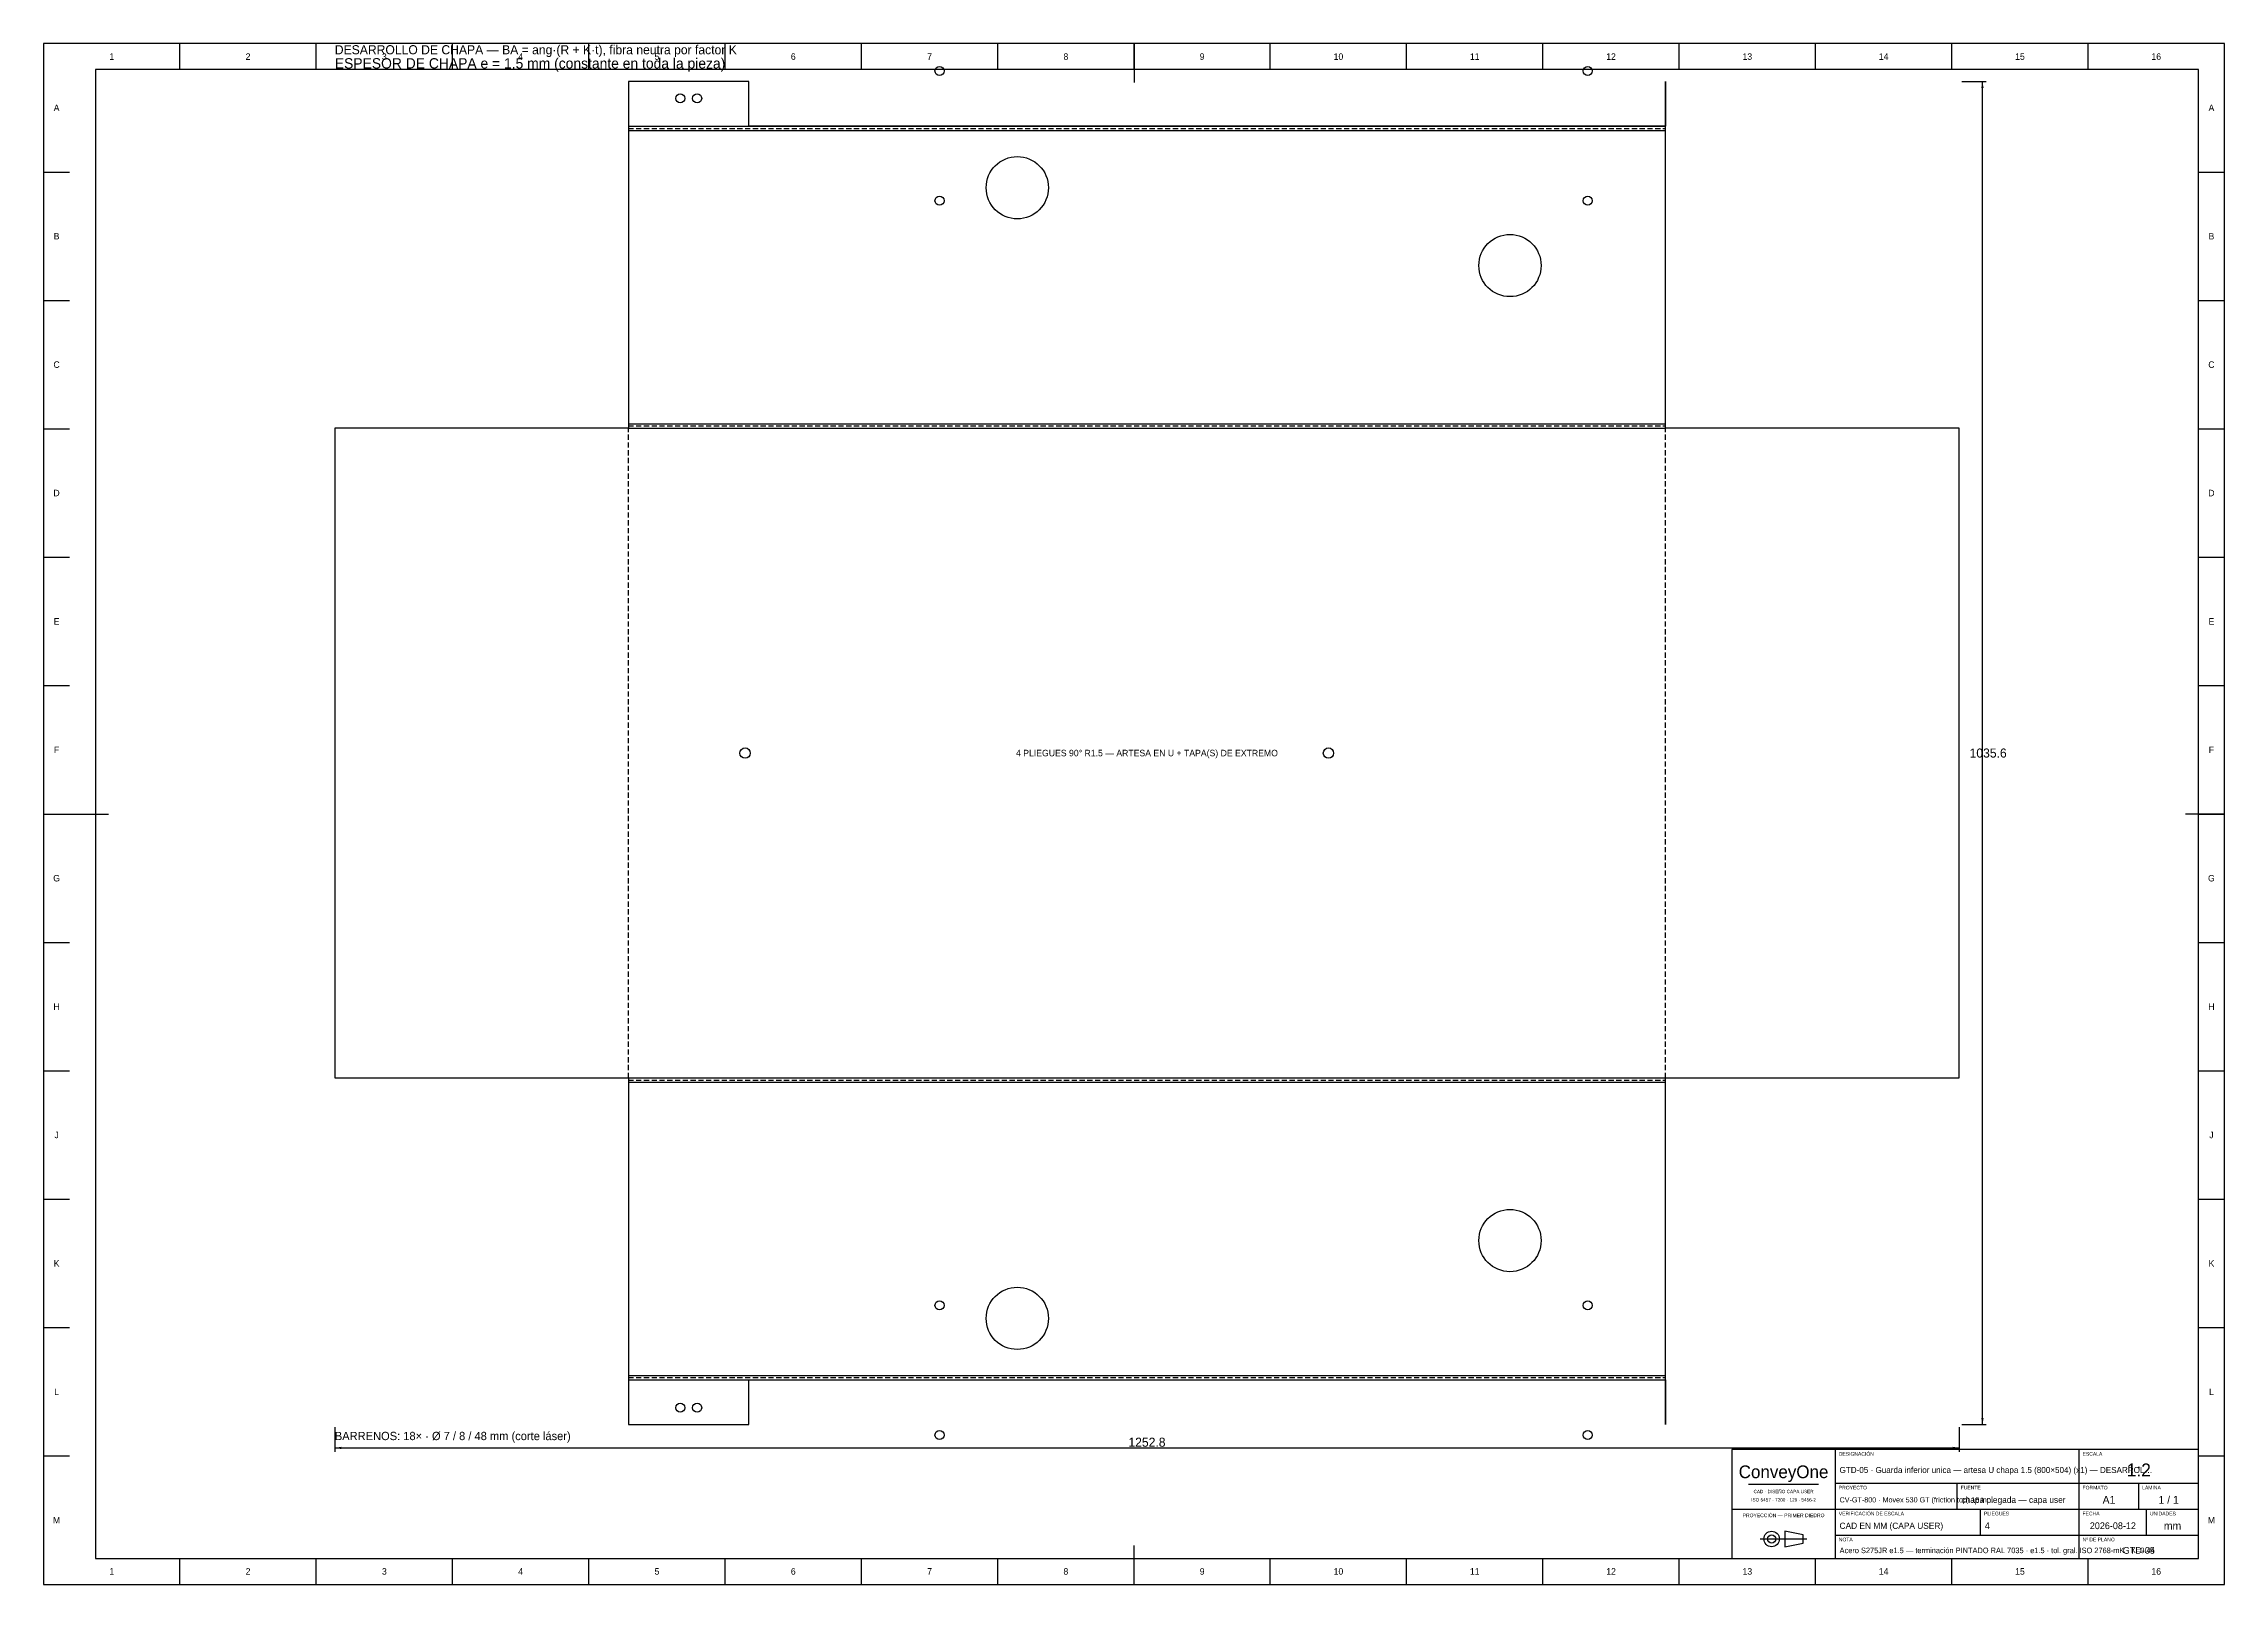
# Model space of a CAD drawing. Extents: x 0 to 1682, y 0 to 1188.
import ezdxf
from ezdxf.enums import TextEntityAlignment as Align

# ---------------------------------------------------------------- set-up
doc = ezdxf.new("R2010")
doc.units = 0
doc.linetypes.add('DASHED', pattern=[6, 4, -2])
for name, color, linetype in [('COTAS', 7, 'CONTINUOUS'), ('FINA', 7, 'CONTINUOUS'), ('NORMA', 7, 'CONTINUOUS'), ('PLIEGUE', 1, 'DASHED'), ('TEXTO', 7, 'CONTINUOUS'), ('VISIBLE', 7, 'CONTINUOUS')]:
    doc.layers.add(name, color=color, linetype=linetype)

msp = doc.modelspace()

# ---------------------------------------------------------------- linework, layer by layer
at = {"layer": 'COTAS'}
for p, q in [((1479.39, 1158.785), (1498.39, 1158.785)), ((1495.39, 123.215), (1495.39, 1158.785)), ((224.61, 121.215), (224.61, 102.215)), ((1477.39, 121.215), (1477.39, 102.215)), ((1479.39, 123.215), (1498.39, 123.215)), ((224.61, 105.215), (1477.39, 105.215))]:
    msp.add_line(p, q, dxfattribs=at)
for points in [[(1495.39, 1158.785), (1496.29, 1153.785), (1494.49, 1153.785)], [(1495.39, 123.215), (1496.29, 128.215), (1494.49, 128.215)], [(224.61, 105.215), (229.61, 106.115), (229.61, 104.315)], [(1477.39, 105.215), (1472.39, 106.115), (1472.39, 104.315)]]:
    msp.add_solid(points, dxfattribs=at)
at = {"layer": 'FINA'}
for p, q in [((1682, 1188), (0, 1188)), ((0, 1188), (0, 0)), ((105.125, 1168), (105.125, 1188)), ((210.25, 1168), (210.25, 1188)), ((315.375, 1168), (315.375, 1188)), ((420.5, 1168), (420.5, 1188)), ((525.625, 1168), (525.625, 1188)), ((630.75, 1168), (630.75, 1188)), ((735.875, 1168), (735.875, 1188)), ((841, 1168), (841, 1188)), ((946.125, 1168), (946.125, 1188)), ((1051.25, 1168), (1051.25, 1188)), ((1156.375, 1168), (1156.375, 1188)), ((1261.5, 1168), (1261.5, 1188)), ((1366.625, 1168), (1366.625, 1188)), ((1471.75, 1168), (1471.75, 1188)), ((1576.875, 1168), (1576.875, 1188)), ((1682, 0), (1682, 1188)), ((451, 1124.285), (1251, 1124.285)), ((451, 1120.895), (1251, 1120.895)), ((0, 1089), (20, 1089)), ((1662, 1089), (1682, 1089)), ((0, 990), (20, 990)), ((1662, 990), (1682, 990)), ((451, 894.895), (1251, 894.895)), ((451, 891.505), (1251, 891.505)), ((0, 891), (20, 891)), ((1662, 891), (1682, 891)), ((0, 792), (20, 792)), ((1662, 792), (1682, 792)), ((0, 693), (20, 693)), ((1662, 693), (1682, 693)), ((0, 594), (20, 594)), ((1662, 594), (1682, 594)), ((0, 495), (20, 495)), ((1662, 495), (1682, 495)), ((0, 396), (20, 396)), ((451, 390.505), (1251, 390.505)), ((451, 387.105), (1251, 387.105)), ((1662, 396), (1682, 396)), ((0, 297), (20, 297)), ((1662, 297), (1682, 297)), ((0, 198), (20, 198)), ((1662, 198), (1682, 198)), ((451, 161.105), (1251, 161.105)), ((451, 157.715), (1251, 157.715)), ((0, 99), (20, 99)), ((1662, 99), (1682, 99)), ((1315, 77.2), (1369, 77.2)), ((1382, 78), (1570, 78)), ((1476, 58), (1476, 78)), ((1570, 78), (1662, 78)), ((1616, 58), (1616, 78)), ((1302, 58), (1382, 58)), ((1382, 58), (1570, 58)), ((1494, 38), (1494, 58)), ((1570, 58), (1662, 58)), ((1622, 38), (1622, 58)), ((1324.06, 35), (1359.94, 35)), ((1382, 38), (1570, 38)), ((1570, 38), (1662, 38)), ((105.125, 0), (105.125, 20)), ((210.25, 0), (210.25, 20)), ((315.375, 0), (315.375, 20)), ((420.5, 0), (420.5, 20)), ((525.625, 0), (525.625, 20)), ((630.75, 0), (630.75, 20)), ((735.875, 0), (735.875, 20)), ((841, 0), (841, 20)), ((946.125, 0), (946.125, 20)), ((1051.25, 0), (1051.25, 20)), ((1156.375, 0), (1156.375, 20)), ((1261.5, 0), (1261.5, 20)), ((1366.625, 0), (1366.625, 20)), ((1471.75, 0), (1471.75, 20)), ((1576.875, 0), (1576.875, 20)), ((0, 0), (1682, 0))]:
    msp.add_line(p, q, dxfattribs=at)
at = {"layer": 'NORMA'}
for p, q in [((841, 1188), (841, 1158)), ((1662, 1168), (40, 1168)), ((40, 1168), (40, 20)), ((1662, 20), (1662, 1168)), ((0, 594), (50, 594)), ((1682, 594), (1652, 594)), ((1662, 104), (1302, 104)), ((1302, 104), (1302, 20)), ((1382, 20), (1382, 104)), ((1570, 20), (1570, 104)), ((1662, 20), (1662, 104)), ((40, 20), (1662, 20)), ((841, 0), (841, 30)), ((1302, 20), (1662, 20))]:
    msp.add_line(p, q, dxfattribs=at)
at = {"layer": 'PLIEGUE'}
for p, q in [((451, 1122.595), (1251, 1122.595)), ((451, 893.195), (1251, 893.195)), ((451, 390.505), (451, 891.505)), ((1251, 390.505), (1251, 891.505)), ((451, 388.805), (1251, 388.805)), ((451, 159.415), (1251, 159.415))]:
    msp.add_line(p, q, dxfattribs=at)
at = {"layer": 'TEXTO'}
for p, q in [((1357.18, 38.22), (1342.92, 40.98)), ((1342.92, 40.98), (1342.92, 29.02)), ((1357.18, 31.78), (1357.18, 38.22)), ((1342.92, 29.02), (1357.18, 31.78))]:
    msp.add_line(p, q, dxfattribs=at)
for radius in [5.98, 3.22]:
    msp.add_circle((1332.8, 35), radius, dxfattribs=at)
at = {"layer": 'VISIBLE'}
for p, q in [((544.05, 1158.785), (451, 1158.785)), ((451, 1158.785), (451, 891.505)), ((544.05, 1124.285), (544.05, 1158.785)), ((1251, 891.505), (1251, 1158.785)), ((1251, 1158.785), (1251, 1124.285)), ((1251, 1124.285), (544.05, 1124.285)), ((451, 891.505), (224.61, 891.505)), ((224.61, 891.505), (224.61, 390.505)), ((1477.39, 891.505), (1251, 891.505)), ((1477.39, 390.505), (1477.39, 891.505)), ((224.61, 390.505), (451, 390.505)), ((451, 390.505), (451, 123.215)), ((1251, 123.215), (1251, 390.505)), ((1251, 390.505), (1477.39, 390.505)), ((544.05, 123.215), (544.05, 157.715)), ((544.05, 157.715), (1251, 157.715)), ((1251, 157.715), (1251, 123.215)), ((451, 123.215), (544.05, 123.215))]:
    msp.add_line(p, q, dxfattribs=at)
for centre, radius in [((691, 1166.895), 3.5), ((1191, 1166.895), 3.5), ((491, 1145.785), 3.5), ((504.05, 1145.785), 3.5), ((751, 1076.895), 24), ((691, 1066.895), 3.5), ((1191, 1066.895), 3.5), ((1131, 1016.895), 24), ((541, 641.005), 4), ((991, 641.005), 4), ((1131, 265.105), 24), ((751, 205.105), 24), ((691, 215.105), 3.5), ((1191, 215.105), 3.5), ((491, 136.215), 3.5), ((504.05, 136.215), 3.5), ((691, 115.105), 3.5), ((1191, 115.105), 3.5)]:
    msp.add_circle(centre, radius, dxfattribs=at)

# ---------------------------------------------------------------- texts
at = {"layer": 'COTAS'}
for s, p in [('1035.6', (1499.79, 641)), ('1252.8', (851, 109.615))]:
    msp.add_text(s, height=7, dxfattribs=at).set_placement(p, align=Align.MIDDLE_CENTER)
at = {"layer": 'TEXTO'}
for s, height, p in [('1', 5, (52.5625, 1178)), ('2', 5, (157.6875, 1178)), ('3', 5, (262.8125, 1178)), ('4', 5, (367.9375, 1178)), ('5', 5, (473.0625, 1178)), ('6', 5, (578.1875, 1178)), ('7', 5, (683.3125, 1178)), ('8', 5, (788.4375, 1178)), ('9', 5, (893.5625, 1178)), ('10', 5, (998.6875, 1178)), ('11', 5, (1103.8125, 1178)), ('12', 5, (1208.9375, 1178)), ('13', 5, (1314.0625, 1178)), ('14', 5, (1419.1875, 1178)), ('15', 5, (1524.3125, 1178)), ('16', 5, (1629.4375, 1178)), ('A', 5, (10, 1138.5)), ('A', 5, (1672, 1138.5)), ('B', 5, (10, 1039.5)), ('B', 5, (1672, 1039.5)), ('C', 5, (10, 940.5)), ('C', 5, (1672, 940.5)), ('D', 5, (10, 841.5)), ('D', 5, (1672, 841.5)), ('E', 5, (10, 742.5)), ('E', 5, (1672, 742.5)), ('F', 5, (10, 643.5)), ('4 PLIEGUES 90° R1.5 — ARTESA EN U + TAPA(S) DE EXTREMO', 5, (851, 641.005)), ('F', 5, (1672, 643.5)), ('G', 5, (10, 544.5)), ('G', 5, (1672, 544.5)), ('H', 5, (10, 445.5)), ('H', 5, (1672, 445.5)), ('J', 5, (10, 346.5)), ('J', 5, (1672, 346.5)), ('K', 5, (10, 247.5)), ('K', 5, (1672, 247.5)), ('L', 5, (10, 148.5)), ('L', 5, (1672, 148.5)), ('ConveyOne', 9.8, (1342, 86.8)), ('1:2', 10, (1616, 88.2)), ('CAD · DISEÑO CAPA USER', 2.6, (1342, 71.6)), ('A1', 6, (1593, 65.2)), ('1 / 1', 6, (1639, 65.2)), ('M', 5, (10, 49.5)), ('PROYECCIÓN — PRIMER DIEDRO', 2.8, (1342, 53.2)), ('ISO 5457 · 7200 · 129 · 5456-2', 2.6, (1342, 65.2)), ('M', 5, (1672, 49.5)), ('2026-08-12', 5.2, (1596, 45.2)), ('mm', 6, (1642, 45.2)), ('GTD-05', 5.2, (1616, 26.2)), ('1', 5, (52.5625, 10)), ('2', 5, (157.6875, 10)), ('3', 5, (262.8125, 10)), ('4', 5, (367.9375, 10)), ('5', 5, (473.0625, 10)), ('6', 5, (578.1875, 10)), ('7', 5, (683.3125, 10)), ('8', 5, (788.4375, 10)), ('9', 5, (893.5625, 10)), ('10', 5, (998.6875, 10)), ('11', 5, (1103.8125, 10)), ('12', 5, (1208.9375, 10)), ('13', 5, (1314.0625, 10)), ('14', 5, (1419.1875, 10)), ('15', 5, (1524.3125, 10)), ('16', 5, (1629.4375, 10))]:
    msp.add_text(s, height=height, dxfattribs=at).set_placement(p, align=Align.MIDDLE_CENTER)
for s, height, p in [('DESARROLLO DE CHAPA — BA = ang·(R + K·t), fibra neutra por factor K', 7, (224.61, 1179.785)), ('ESPESOR DE CHAPA e = 1.5 mm (constante en toda la pieza)', 8, (224.61, 1168.785)), ('BARRENOS: 18× · Ø 7 / 8 / 48 mm (corte láser)', 6.4, (224.61, 111.215)), ('DESIGNACIÓN', 2.8, (1384.6, 99.2)), ('ESCALA', 2.8, (1572.6, 99.2)), ('PROYECTO', 2.8, (1384.6, 73.2)), ('FUENTE', 2.8, (1478.6, 73.2)), ('FORMATO', 2.8, (1572.6, 73.2)), ('LÁMINA', 2.8, (1618.6, 73.2)), ('VERIFICACIÓN DE ESCALA', 2.8, (1384.6, 53.2)), ('PLIEGUES', 2.8, (1496.6, 53.2)), ('FECHA', 2.8, (1572.6, 53.2)), ('UNIDADES', 2.8, (1624.6, 53.2)), ('NOTA', 2.8, (1384.6, 33.2)), ('Nº DE PLANO', 2.8, (1572.6, 33.2))]:
    msp.add_text(s, height=height, dxfattribs=at).set_placement(p)
for s, height, p in [('GTD-05 · Guarda inferior unica — artesa U chapa 1.5 (800×504) (x1) — DESARROL…', 4.6627, (1385.2, 88.2)), ('CV-GT-800 · Movex 530 GT (friction top) 18 in…', 4, (1385.2, 65.2)), ('chapa plegada — capa user', 4.8, (1479.2, 65.2)), ('CAD EN MM (CAPA USER)', 4.8, (1385.2, 45.2)), ('4', 5.2, (1497.2, 45.2)), ('Acero S275JR e1.5 — terminación PINTADO RAL 7035 · e1.5 · tol. gral. ISO 2768-mK · K=0.44', 4.2714, (1385.2, 26.2))]:
    msp.add_text(s, height=height, dxfattribs=at).set_placement(p, align=Align.MIDDLE_LEFT)

doc.saveas('drawing.dxf')
